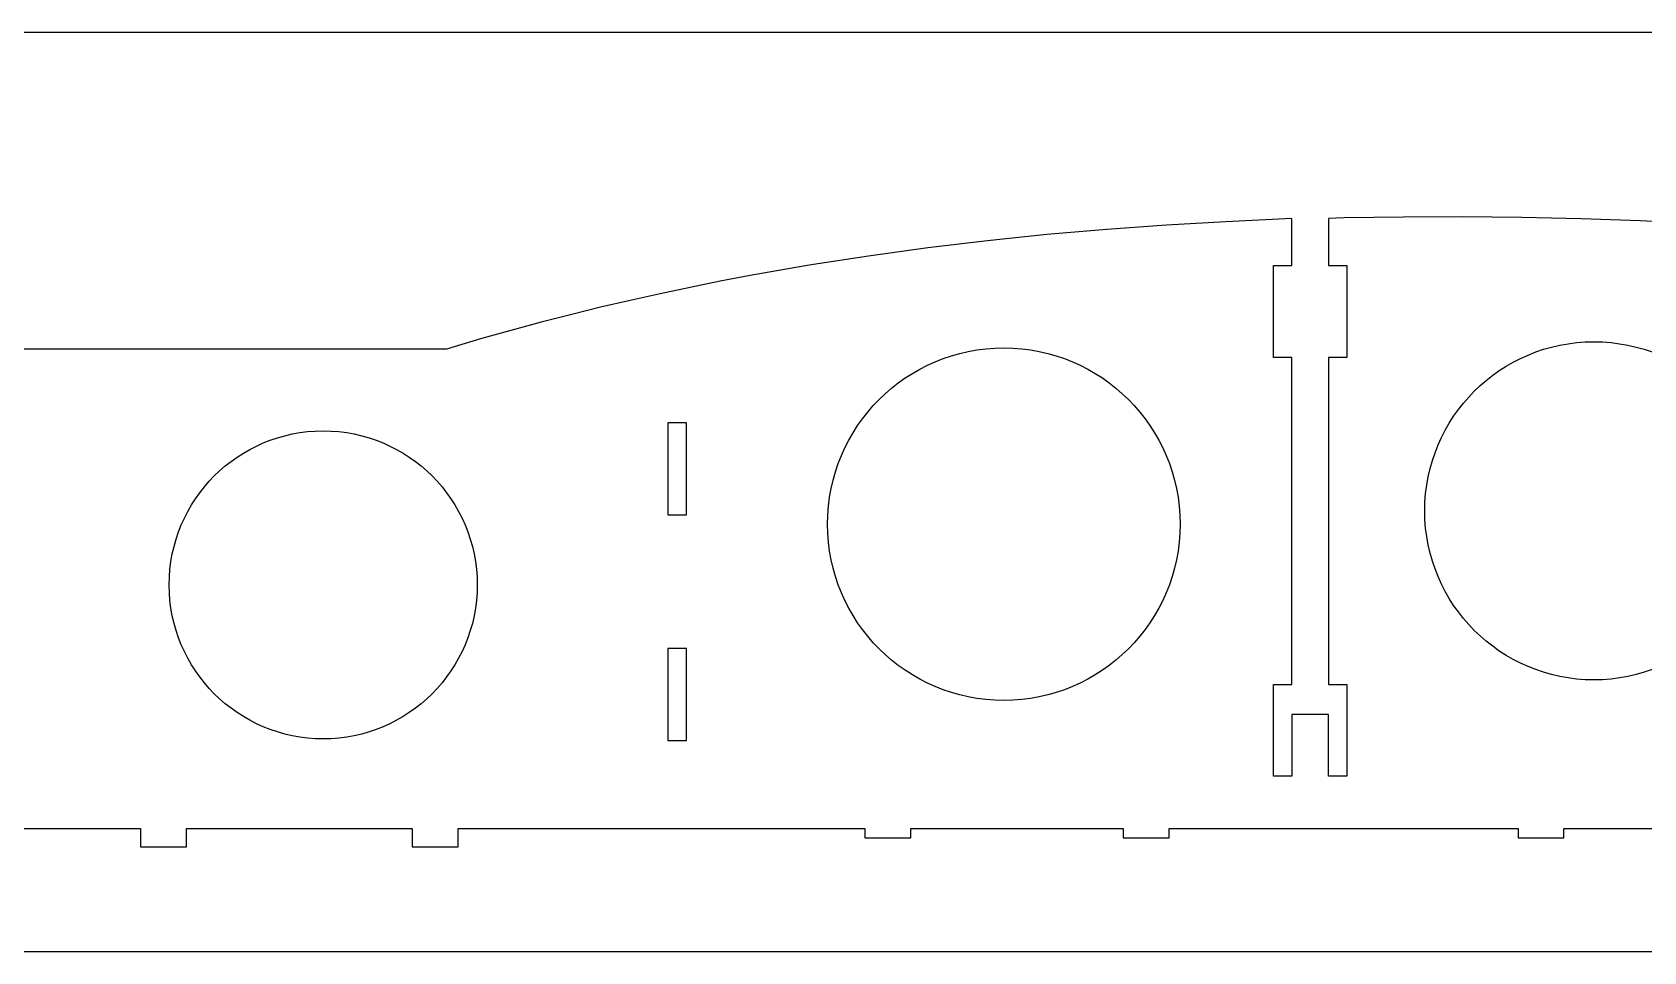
# Model space of a CAD drawing. Header units: millimetres. Extents: x 100 to 1723, y 75 to 1130.
# Drawn here: x 768.1 to 943.4, y 332.3 to 432.3 of the extents above; entities that cross this region are included whole.
import ezdxf

# ---------------------------------------------------------------- set-up
doc = ezdxf.new("R2010")
doc.units = ezdxf.units.MM
doc.layers.add('1.5mm轻木', color=30, linetype='Continuous')

msp = doc.modelspace()

# ---------------------------------------------------------------- linework, layer by layer
msp.add_lwpolyline([(1101.18, 432.28), (1100.7, 332.28), (100.7, 332.28), (100.7, 432.28), (1100.7, 432.28)])
at = {"layer": '1.5mm轻木', "lineweight": 25}
for points in [[(905.11, 412.03), (897.93, 411.67), (891.49, 411.3), (884.99, 410.84), (878.49, 410.27), (872.01, 409.6), (865.53, 408.83), (859.07, 407.94), (852.63, 406.94), (846.21, 405.81), (842.94, 405.19), (839.68, 404.53), (836.42, 403.84), (833.17, 403.12), (829.93, 402.36), (826.69, 401.56), (823.47, 400.73), (820.17, 399.84), (816.88, 398.92), (813.17, 397.82), (751.17, 397.82)], [(909.11, 411.99), (909.11, 406.91), (911.11, 406.91), (911.11, 396.91), (909.11, 396.91), (909.11, 361.36), (911.11, 361.36), (911.11, 351.36), (909.11, 351.36), (909.11, 358.08), (905.11, 358.08), (905.11, 351.36), (903.11, 351.36), (903.11, 361.36), (905.11, 361.36), (905.11, 396.91), (903.11, 396.91), (903.11, 406.91), (905.11, 406.91), (905.11, 411.99)], [(949.43, 411.45), (943, 411.76), (936.57, 411.99), (930.13, 412.13), (923.69, 412.2), (917.25, 412.18), (910.81, 412.08), (909.11, 412.03)], [(766.78, 345.68), (779.9, 345.68), (779.9, 343.68), (784.9, 343.68), (784.9, 345.68), (809.45, 345.68), (809.45, 343.68), (814.45, 343.68), (814.45, 345.68), (858.69, 345.68), (858.69, 344.68), (863.69, 344.68), (863.69, 345.68), (886.76, 345.68), (886.76, 344.68), (891.76, 344.68), (891.76, 345.68), (929.71, 345.68), (929.71, 344.68), (934.71, 344.68), (934.71, 345.68), (955.11, 345.68)]]:
    msp.add_lwpolyline(points, dxfattribs=at)
for points in [[(837.27, 389.79), (837.27, 379.79), (839.27, 379.79), (839.27, 389.79)], [(837.27, 365.24), (837.27, 355.24), (839.27, 355.24), (839.27, 365.24)]]:
    msp.add_lwpolyline(points, close=True, dxfattribs=at)
for centre, radius in [((873.79, 378.78), 19.17), ((937.96, 380.23), 18.39), ((799.78, 372.18), 16.75)]:
    msp.add_circle(centre, radius, dxfattribs=at)

doc.saveas('drawing.dxf')
